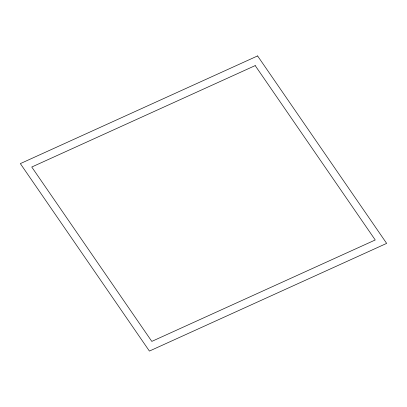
<?xml version="1.0" encoding="UTF-8"?>
<svg xmlns="http://www.w3.org/2000/svg" width="407" height="407" viewBox="0 0 407 407"><rect width="100%" height="100%" fill="white"/><g stroke="black" fill="none" stroke-linecap="round" stroke-linejoin="round"><path stroke-width="0.61" d="M257.59 55.927L20.35 163.614L149.41 351.073L386.65 243.386L257.59 55.927M255.194 65.603L31.756 167.028L151.806 341.397L375.244 239.972L255.194 65.603"/></g></svg>
